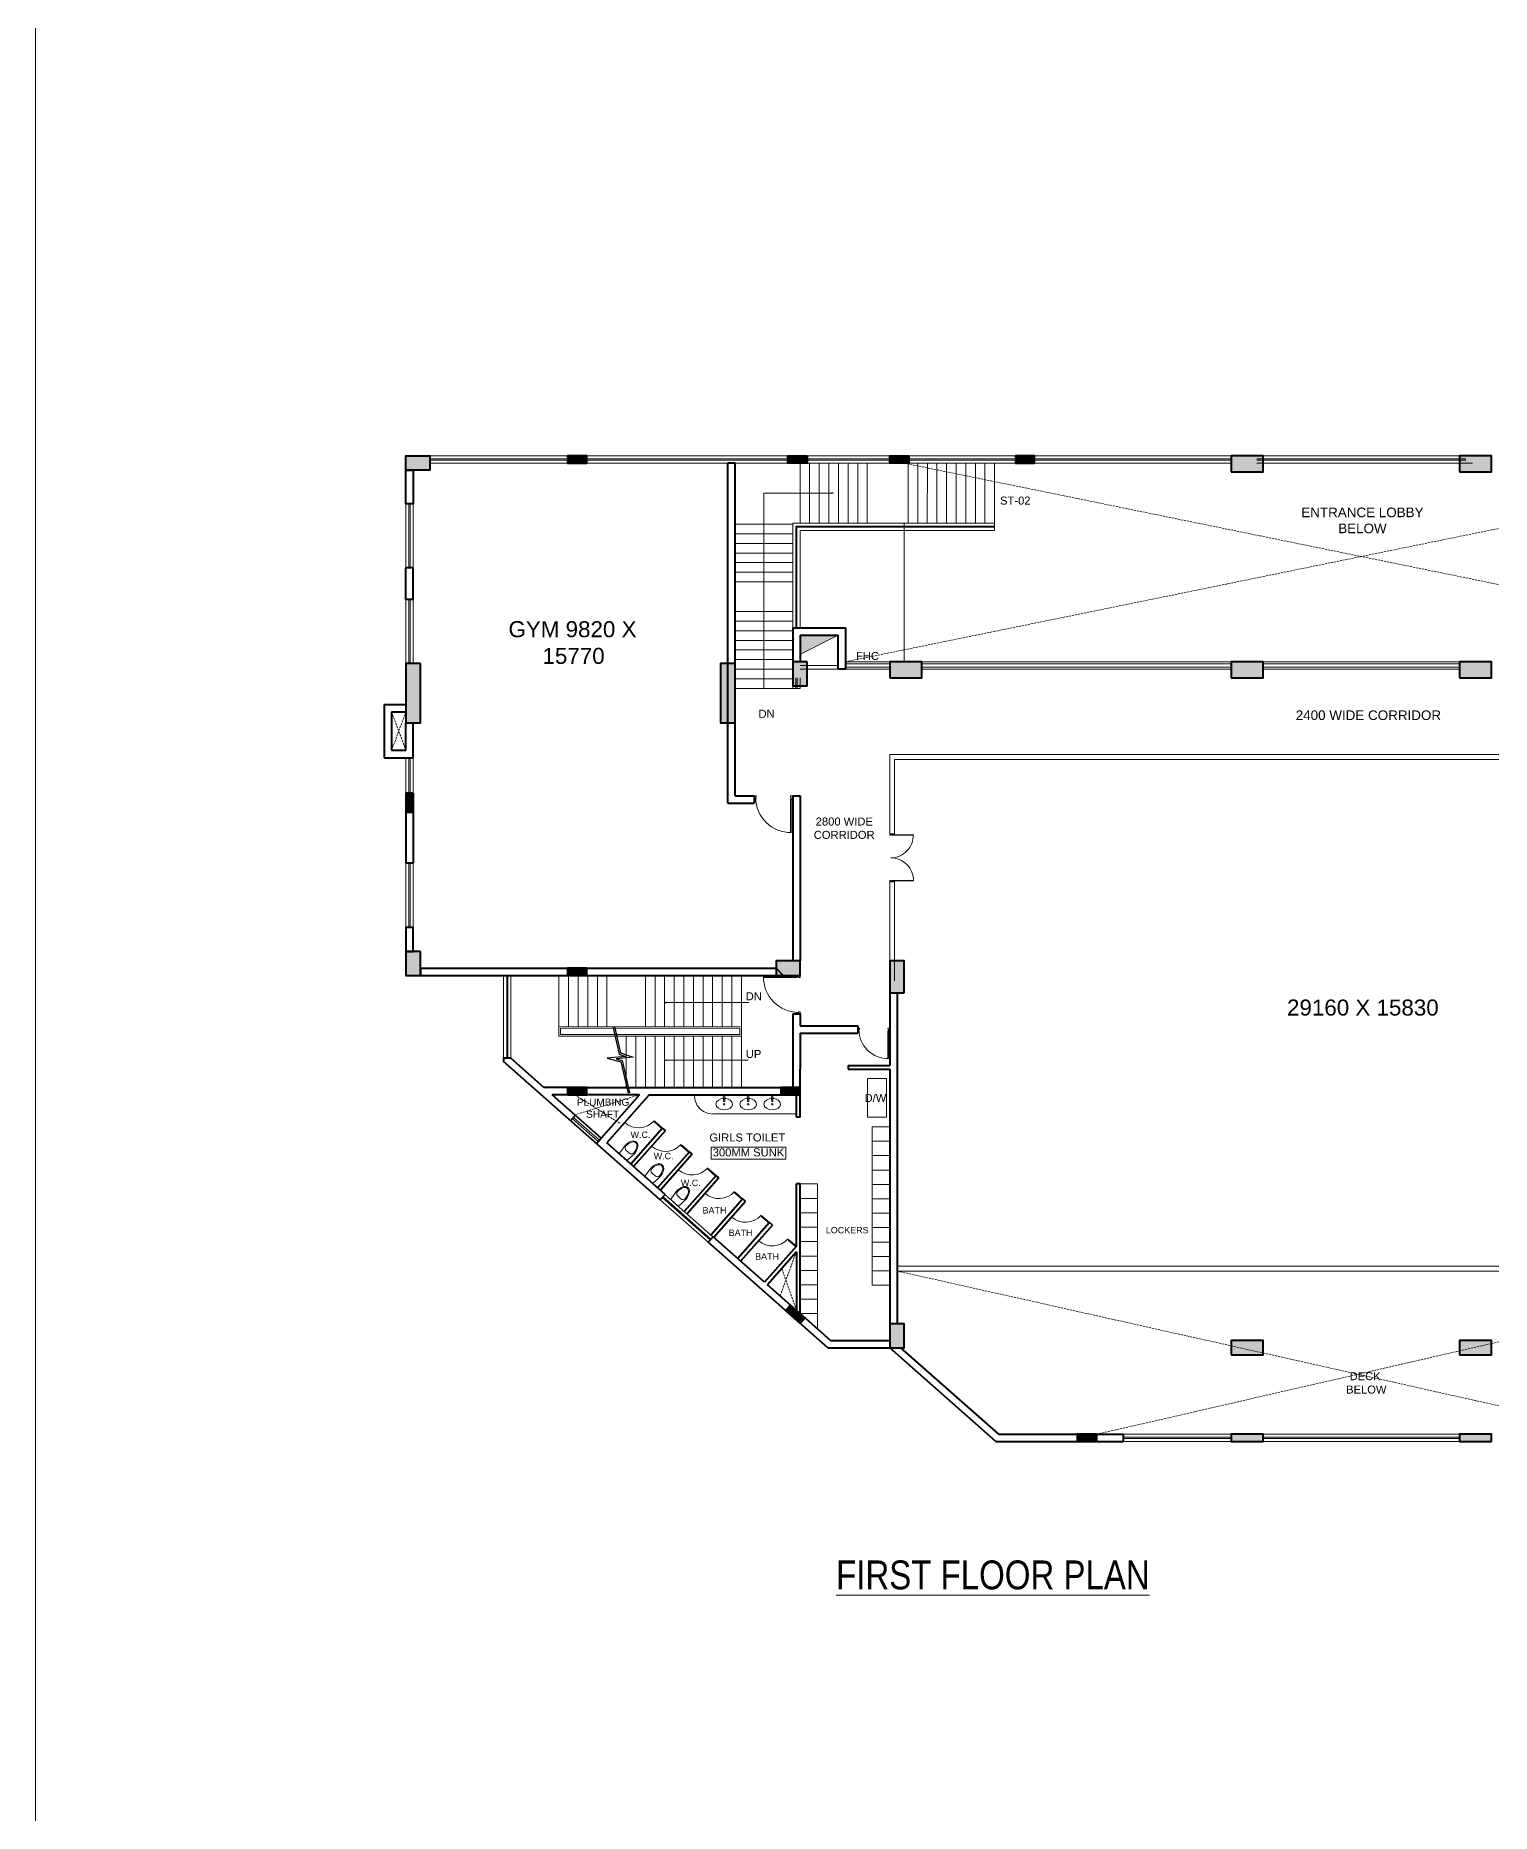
# Model space of a CAD drawing. Header units: inches. Extents: x 3031157 to 3117753, y 705284 to 945006.
# Drawn here: x 3031157 to 3076631, y 769387 to 824922 of the extents above; entities that cross this region are included whole.
import ezdxf

# ---------------------------------------------------------------- set-up
doc = ezdxf.new("R2010")
doc.units = ezdxf.units.IN
doc.header["$LTSCALE"] = 250
doc.header["$MEASUREMENT"] = 0
doc.linetypes.add('HIDDEN', pattern=[0.375, 0.25, -0.125])
doc.layers.get('0').update_dxf_attribs({"lineweight": 13})
for name, color, linetype, lineweight in [('col', 6, 'Continuous', 40), ('door', 3, 'Continuous', 15), ('ele', 2, 'Continuous', 20), ('fixtures', 171, 'Continuous', 15), ('hatch', 8, 'Continuous', 5), ('hidden', 116, 'HIDDEN', 13), ('Stairs', 2, 'Continuous', 18), ('text', 190, 'Continuous', 20), ('wall', 1, 'Continuous', 40), ('win', 4, 'Continuous', 18)]:
    doc.layers.add(name, color=color, linetype=linetype, lineweight=lineweight)
doc.styles.get("Standard").update_dxf_attribs({"font": 'swissc.ttf', "height": 100})
doc.dimstyles.get("Standard").update_dxf_attribs({"dimtxt": 100, "dimasz": 50, "dimexe": 50, "dimexo": 50, "dimgap": 1, "dimtad": 0, "dimdec": 0, "dimzin": 4, "dimdsep": 46, "dimtxsty": 'Standard', "dimblk1": 'ARCHTICK', "dimblk2": 'ARCHTICK', "dimsah": 1, "dimcen": 0, "dimdle": 50, "dimclrd": 45, "dimclre": 45, "dimclrt": 256, "dimadec": 0, "dimazin": 0, "dimtfac": 4, "dimtdec": 0, "dimtofl": 0, "dimtmove": 2, "dimatfit": 0, "dimldrblk": 'OPEN30', "dimfxl": 1.5, "dimtolj": 1, "dimtzin": 0, "dimlwd": 18, "dimlwe": 18, "dimarcsym": 0})

# ---------------------------------------------------------------- blocks, each defined once
blk = doc.blocks.new('esr')
at = {"layer": 'door', "color": 5, "lineweight": 18, "ltscale": 0.1}
for p, q in [((3230921, 1727251), (3230914, 1727206)), ((3230914, 1727206), (3230959, 1727200)), ((3230921, 1727251), (3231016, 1727237)), ((3230959, 1727200), (3230956, 1727181)), ((3231007, 1727173), (3230956, 1727181)), ((3231016, 1727237), (3231007, 1727173)), ((3230749, 1726108), (3229720, 1726260)), ((3230753, 1726129), (3229722, 1726280)), ((3230746, 1726063), (3230753, 1726108)), ((3230746, 1726063), (3230842, 1726049)), ((3230756, 1726127), (3230753, 1726108)), ((3230753, 1726108), (3230797, 1726101)), ((3230797, 1726101), (3230800, 1726120)), ((3230851, 1726113), (3230800, 1726120)), ((3230842, 1726049), (3230851, 1726113))]:
    blk.add_line(p, q, dxfattribs=at)
at = {"layer": 'door', "lineweight": 18, "ltscale": 0.1}
blk.add_arc((3230800, 1726122, 0), 1089, 81.6364, 172.9588, dxfattribs=at)
blk = doc.blocks.new('DRGD')
at = {"layer": 'door', "color": 5, "lineweight": 18, "ltscale": 0.1, "extrusion": (-0.009968, 0.003642, 0.999944)}
for p, q in [((2728739, 21328, 0), (2728507, 20693, 0)), ((2728752, 21323, 0), (2728520, 20688, 0)), ((2728712, 21340, 0), (2728734, 21398)), ((2728712, 21340, 0), (2728740, 21330, 0)), ((2728734, 21398), (2728773, 21384, 0)), ((2728740, 21330, 0), (2728750, 21357, 0)), ((2728751, 21325, 0), (2728740, 21330, 0)), ((2728750, 21357, 0), (2728761, 21353, 0)), ((2728773, 21384, 0), (2728761, 21353, 0))]:
    blk.add_line(p, q, dxfattribs=at)
at = {"layer": 'door', "color": 5, "lineweight": 18, "ltscale": 0.1, "extrusion": (0.009988, -0.003586, 0.999944)}
for p, q in [((2730082, 20840, 0), (2729853, 20205, 0)), ((2730095, 20837, 0), (2729866, 20200, 0)), ((2730082, 20840, 0), (2730094, 20835, 0)), ((2730104, 20898, 0), (2730092, 20867, 0)), ((2730104, 20863, 0), (2730092, 20867, 0)), ((2730094, 20835, 0), (2730104, 20863, 0)), ((2730122, 20825, 0), (2730094, 20835, 0)), ((2730143, 20884, 0), (2730104, 20898, 0)), ((2730122, 20825, 0), (2730143, 20884, 0))]:
    blk.add_line(p, q, dxfattribs=at)
at = {"layer": 'door', "lineweight": 18, "ltscale": 0.1, "extrusion": (-0.009968, 0.003642, 0.999944)}
blk.add_arc((2728627, 21451, -27122), 708, 248.6234, 339.9457, dxfattribs=at)
at = {"layer": 'door', "lineweight": 18, "ltscale": 0.1, "extrusion": (0.009988, -0.003586, 0.999944)}
blk.add_arc((2729956, 20968, 27194), 708, 160.236, 251.5583, dxfattribs=at)
blk = doc.blocks.new('_ArchTick')
at = {"color": 0, "linetype": 'ByBlock', "const_width": 0.15}
blk.add_lwpolyline([(-0.5, -0.5), (0.5, 0.5)], dxfattribs=at)
blk = doc.blocks.new('_Open30')
at = {"color": 0, "linetype": 'ByBlock', "lineweight": -2}
for p, q in [((-1, 0.3), (0, 0)), ((0, 0), (-1, -0.3)), ((0, 0), (-1, 0))]:
    blk.add_line(p, q, dxfattribs=at)
blk = doc.blocks.new('A$C618E22CC')
at = {"ltscale": 0.005}
for p, q in [((25, 239, -60), (129, 227, -60)), ((129, 199, -60), (25, 187, -60))]:
    blk.add_line(p, q, dxfattribs=at)
for centre, radius in [((61, 213, -60), 16.2), ((210, 213, -60), 17)]:
    blk.add_circle(centre, radius, dxfattribs=at)
at = {"ltscale": 0.005, "extrusion": (0, 0, -1)}
blk.add_arc((-26, 213, 60), 25.7, 271.3849, 88.6151, dxfattribs=at)
at = {"ltscale": 0.005}
blk.add_arc((129, 213, -60), 13.6, 270.0001, 89.9999, dxfattribs=at)
at = {"ltscale": 0.005, "extrusion": (0, 0, -1)}
blk.add_ellipse((210, 213, -60), major_axis=(0, 213), ratio=0.698357, dxfattribs=at)
blk = doc.blocks.new('WC-WH')
for points in [[(315, 195), (22, 165, 0.384412), (0, 140), (0, -140, 0.383904), (22, -165, 0.001434), (314, -195, 0.140641), (560, -125, 0.259738), (630, 0, 0.259738), (560, 125, 0.139471)], [(225, 65), (225, -65, 0.422961), (328, -165, 0.13189), (544, -100, 0.259738), (600, 0, 0.259738), (544, 100, 0.13189), (328, 165, 0.422961)]]:
    blk.add_lwpolyline(points, format="xyb", close=True)
blk.add_arc((316, -170), 25, 264.2811, 270.16)
blk = doc.blocks.new('A$C68EC05DD')
at = {"layer": 'fixtures'}
for p, q in [((430, 650), (0, 163)), ((917, 220), (901, 201)), ((936, 203), (920, 184))]:
    blk.add_line(p, q, dxfattribs=at)
blk.add_arc((430, 650), 650, 228.5492, 318.5492, dxfattribs=at)

msp = doc.modelspace()

# ---------------------------------------------------------------- hatches: boundary and pattern name
at = {"layer": 'hatch'}
for points in [[(3042726, 811345), (3042726, 811795), (3043476, 811795), (3043476, 811345)], [(3047776, 811795), (3047776, 811565), (3048376, 811565), (3048376, 811795)], [(3055256, 811795), (3055256, 811565), (3054656, 811565), (3054656, 811795)], [(3058436, 811795), (3058436, 811565), (3057836, 811565), (3057836, 811795)], [(3061761, 811795), (3061761, 811565), (3062361, 811565), (3062361, 811795)], [(3068501, 811795), (3068501, 811295), (3069501, 811295), (3069501, 811795)], [(3075631, 811795), (3075631, 811295), (3076631, 811295), (3076631, 811795)], [(3043176, 805310), (3042726, 805310), (3042731, 803455), (3043181, 803455)], [(3053006, 805310), (3052556, 805310), (3052561, 803455), (3053011, 803455)], [(3055256, 805360), (3054806, 805360), (3054806, 804610), (3055256, 804610)], [(3057836, 805360), (3057836, 804860), (3058836, 804860), (3058836, 805360)], [(3068501, 805360), (3068501, 804860), (3069501, 804860), (3069501, 805360)], [(3075631, 805360), (3075631, 804860), (3076631, 804860), (3076631, 805360)], [(3042956, 801260), (3042726, 801260), (3042726, 800660), (3042956, 800660)], [(3043176, 796315), (3042726, 796315), (3042726, 795565), (3043176, 795565)], [(3043176, 796315), (3042726, 796315), (3042726, 795565), (3043176, 795565)], [(3055036, 795565), (3055036, 796015), (3054286, 796015), (3054286, 795565)], [(3057836, 795015), (3058286, 795015), (3058286, 796015), (3057836, 796015)], [(3048376, 795565), (3048376, 795795), (3047776, 795795), (3047776, 795565)], [(3048376, 791835), (3048376, 792065), (3047776, 792065), (3047776, 791835)], [(3055036, 791835), (3055036, 792065), (3054436, 792065), (3054436, 791835)], [(3054739, 785263), (3054587, 785090), (3055037, 784693), (3055189, 784865)], [(3054739, 785263), (3054587, 785090), (3055037, 784693), (3055189, 784865)], [(3057836, 783930), (3058286, 783930), (3058286, 784680), (3057836, 784680)], [(3068501, 784160), (3068501, 783710), (3069501, 783710), (3069501, 784160)], [(3075631, 784160), (3075631, 783710), (3076631, 783710), (3076631, 784160)], [(3064296, 781000), (3064296, 781230), (3063696, 781230), (3063696, 781000)], [(3069501, 781000), (3069501, 781230), (3068501, 781230), (3068501, 781000)], [(3076631, 781000), (3076631, 781230), (3075631, 781230), (3075631, 781000)]]:
    msp.add_hatch(color=256, dxfattribs=at).paths.add_polyline_path(points)
h = msp.add_hatch(color=256, dxfattribs=at)
h.dxf.hatch_style = 1
h.paths.add_polyline_path([(3055031, 805590), (3055031, 806187), (3056231, 806190)])

# ---------------------------------------------------------------- linework, layer by layer
msp.add_lwpolyline([(3031157, 945006), (3117753, 945006), (3117753, 705284), (3031157, 705284)], close=True)
at = {"layer": 'col'}
for points, elevation in [([(3042726, 811345), (3042726, 811795), (3043476, 811795), (3043476, 811345)], 9440), ([(3047776, 811795), (3047776, 811565), (3048376, 811565), (3048376, 811795)], 9440), ([(3055256, 811795), (3055256, 811565), (3054656, 811565), (3054656, 811795)], 9440), ([(3058436, 811795), (3058436, 811565), (3057836, 811565), (3057836, 811795)], 9440), ([(3061761, 811795), (3061761, 811565), (3062361, 811565), (3062361, 811795)], 18880), ([(3068501, 811295), (3069501, 811295), (3069501, 811795), (3068501, 811795)], 0), ([(3075631, 811295), (3076631, 811295), (3076631, 811795), (3075631, 811795)], 0), ([(3053006, 805310), (3052556, 805310), (3052556, 803455), (3053006, 803455)], -9440), ([(3055256, 805360), (3054806, 805360), (3054806, 804610), (3055256, 804610)], 9440), ([(3057836, 804860), (3058836, 804860), (3058836, 805360), (3057836, 805360)], 9440), ([(3068501, 804860), (3069501, 804860), (3069501, 805360), (3068501, 805360)], 18880), ([(3075631, 804860), (3076631, 804860), (3076631, 805360), (3075631, 805360)], 18880), ([(3042956, 801260), (3042726, 801260), (3042726, 800660), (3042956, 800660)], 9440), ([(3043176, 796315), (3042726, 796315), (3042726, 795565), (3043176, 795565)], 18880), ([(3043176, 796315), (3042726, 796315), (3042726, 795565), (3043176, 795565)], 18880), ([(3055036, 795565), (3055036, 796015), (3054286, 796015), (3054286, 795565)], 9440), ([(3058286, 795015), (3058286, 796015), (3057836, 796015), (3057836, 795015)], 18880), ([(3048376, 795565), (3048376, 795795), (3047776, 795795), (3047776, 795565)], 9440), ([(3048376, 791835), (3048376, 792065), (3047776, 792065), (3047776, 791835)], 9440), ([(3055036, 791835), (3055036, 792065), (3054436, 792065), (3054436, 791835)], 9440), ([(3054739, 785263), (3054587, 785090), (3055037, 784693), (3055189, 784865)], 18880), ([(3054739, 785263), (3054587, 785090), (3055037, 784693), (3055189, 784865)], 18880), ([(3057836, 783930), (3058286, 783930), (3058286, 784680), (3057836, 784680)], 18880), ([(3068501, 783710), (3069501, 783710), (3069501, 784160), (3068501, 784160)], 18880), ([(3075631, 783710), (3076631, 783710), (3076631, 784160), (3075631, 784160)], 18880), ([(3064296, 781000), (3064296, 781230), (3063696, 781230), (3063696, 781000)], 9440), ([(3069501, 781000), (3069501, 781230), (3068501, 781230), (3068501, 781000)], 18880), ([(3076631, 781000), (3076631, 781230), (3075631, 781230), (3075631, 781000)], 18880)]:
    msp.add_lwpolyline(points, close=True, dxfattribs=dict(at, elevation=elevation))
msp.add_lwpolyline([(3043176, 805310), (3042726, 805310), (3042726, 803455), (3043176, 803455)], close=True, dxfattribs=at)
at = {"layer": 'Defpoints'}
for points in [[(3049185, 793970), (3049382, 793109), (3049589, 793035), (3049008, 792981), (3049437, 792867), (3049662, 791884)], [(3049236, 793970), (3049424, 793147), (3049819, 793006), (3049292, 792957), (3049479, 792907), (3049711, 791895)]]:
    msp.add_lwpolyline(points, dxfattribs=at)
at = {"layer": 'ele'}
for p, q in [((3053906, 810628), (3053906, 804530)), ((3055031, 805590), (3056231, 806190)), ((3056461, 805360), (3068501, 805360)), ((3075631, 805360), (3069501, 805360)), ((3056231, 805245), (3055036, 805244)), ((3056231, 805130), (3055036, 805129)), ((3056461, 805130), (3057836, 805130)), ((3058836, 805130), (3068501, 805130)), ((3075631, 805130), (3069501, 805130)), ((3048734, 790378), (3047929, 791089)), ((3048770, 790413), (3047962, 791127)), ((3057286, 790835), (3057286, 785885)), ((3057286, 790835), (3057836, 790835)), ((3057286, 790385), (3057836, 790385)), ((3057286, 789935), (3057836, 789935)), ((3057286, 789485), (3057836, 789485)), ((3055586, 789049), (3055036, 789049)), ((3055586, 788599), (3055036, 788599)), ((3055586, 789049), (3055586, 784515)), ((3057286, 789035), (3057836, 789035)), ((3055586, 788149), (3055036, 788149)), ((3057286, 788585), (3057836, 788585)), ((3057286, 788135), (3057836, 788135)), ((3055586, 787699), (3055036, 787699)), ((3057286, 787685), (3057836, 787685)), ((3055586, 787249), (3055036, 787249)), ((3057286, 787235), (3057836, 787235)), ((3055586, 786799), (3055036, 786799)), ((3057286, 786785), (3057836, 786785)), ((3055586, 786349), (3055036, 786349)), ((3055586, 785899), (3055036, 785899)), ((3057286, 786335), (3057836, 786335)), ((3057286, 785885), (3057836, 785885)), ((3055586, 785449), (3055036, 785449)), ((3055586, 784999), (3055036, 784999))]:
    msp.add_line(p, q, dxfattribs=at)
at = {"layer": 'fixtures'}
for p, q in [((3050725, 790774), (3050482, 790990)), ((3050742, 790793), (3050498, 791008)), ((3050630, 790893), (3050613, 790874)), ((3052310, 791235), (3054921, 791235)), ((3051578, 790055), (3051334, 790270)), ((3051561, 790036), (3051317, 790252)), ((3052397, 789298), (3052153, 789513)), ((3052413, 789317), (3052170, 789532)), ((3053233, 788560), (3052989, 788775)), ((3053249, 788579), (3053005, 788794)), ((3054085, 787841), (3053841, 788056)), ((3054068, 787822), (3053825, 788037)), ((3054904, 787084), (3054660, 787299)), ((3054921, 787103), (3054677, 787318))]:
    msp.add_line(p, q, dxfattribs=at)
msp.add_arc((3052313, 791807), 573, 177.254, 270.3149, dxfattribs=at)
at = {"layer": 'hidden'}
for p, q in [((3056461, 805360), (3086846, 811565)), ((3088671, 805360), (3058286, 811565)), ((3042276, 802595), (3042726, 803796)), ((3042726, 802595), (3042276, 803796)), ((3050021, 791835), (3048006, 791209)), ((3048006, 791835), (3049403, 790945)), ((3054921, 786928), (3054411, 785553)), ((3054921, 785102), (3054468, 786415)), ((3058066, 786330), (3080836, 781230)), ((3064296, 781230), (3086489, 786330))]:
    msp.add_line(p, q, dxfattribs=at)
at = {"layer": 'Stairs'}
for p, q in [((3055036, 811565), (3055036, 809692)), ((3055336, 811565), (3055336, 809692)), ((3055636, 811565), (3055636, 809692)), ((3055936, 811565), (3055936, 809692)), ((3056236, 811565), (3056236, 809692)), ((3056536, 811565), (3056536, 809692)), ((3056836, 811565), (3056836, 809692)), ((3057136, 811565), (3057136, 809692)), ((3058411, 811565), (3058411, 809692)), ((3058711, 811565), (3058711, 809692)), ((3059012, 811565), (3059011, 809692)), ((3059311, 811565), (3059311, 809692)), ((3059611, 811565), (3059611, 809692)), ((3059911, 811565), (3059911, 809692)), ((3060211, 811565), (3060211, 809692)), ((3060511, 811565), (3060511, 809692)), ((3060811, 811565), (3060811, 809692)), ((3061111, 811565), (3061111, 809692)), ((3054806, 809657), (3053006, 809657)), ((3054806, 809357), (3053006, 809357)), ((3054806, 809057), (3053006, 809057)), ((3054806, 808757), (3053006, 808757)), ((3054806, 808457), (3053006, 808457)), ((3054806, 808157), (3053006, 808157)), ((3054806, 807857), (3053006, 807857)), ((3054806, 806930), (3053006, 806930)), ((3054806, 806630), (3053006, 806630)), ((3054806, 806330), (3053006, 806330)), ((3054806, 806030), (3053006, 806030)), ((3054806, 805730), (3053006, 805730)), ((3054806, 805430), (3053006, 805430)), ((3056461, 805295), (3057836, 805295)), ((3058836, 805295), (3068501, 805295)), ((3075631, 805295), (3069501, 805295)), ((3054806, 805130), (3053006, 805130)), ((3054806, 804830), (3053006, 804830)), ((3056461, 805195), (3057836, 805195)), ((3058836, 805195), (3068501, 805195)), ((3075631, 805195), (3069501, 805195)), ((3054806, 804530), (3053006, 804530)), ((3045776, 792975), (3045776, 795565)), ((3045876, 792975), (3045876, 795565)), ((3045906, 792975), (3045906, 795565)), ((3046006, 792975), (3046006, 795565)), ((3047506, 793965), (3047506, 795565)), ((3047806, 793965), (3047806, 795565)), ((3048106, 793965), (3048106, 795565)), ((3048406, 793965), (3048406, 795565)), ((3048706, 793965), (3048706, 795565)), ((3049006, 793965), (3049006, 795565)), ((3050206, 793965), (3050206, 795565)), ((3050506, 793965), (3050506, 795565)), ((3050806, 793965), (3050806, 795565)), ((3051106, 793965), (3051106, 795565)), ((3051406, 793965), (3051406, 795565)), ((3051706, 793965), (3051706, 795565)), ((3052006, 793965), (3052006, 795565)), ((3052306, 793965), (3052306, 795565)), ((3052606, 793965), (3052606, 795565)), ((3052906, 793965), (3052906, 795565)), ((3053206, 793965), (3053206, 795565)), ((3049606, 793665), (3053206, 793665)), ((3049606, 793665), (3049606, 792065)), ((3049906, 793665), (3049906, 792065)), ((3050206, 793665), (3050206, 792065)), ((3050506, 793665), (3050506, 792065)), ((3050806, 793665), (3050806, 792065)), ((3051106, 793665), (3051106, 792065)), ((3051406, 793665), (3051406, 792065)), ((3051706, 793665), (3051706, 792065)), ((3052006, 793665), (3052006, 792065)), ((3052306, 793665), (3052306, 792065)), ((3052606, 793665), (3052606, 792065)), ((3052906, 793665), (3052906, 792065)), ((3053206, 793665), (3053206, 793965)), ((3053206, 793665), (3053206, 792065))]:
    msp.add_line(p, q, dxfattribs=at)
for points in [[(3049606, 793665), (3047506, 793665), (3047506, 793960), (3053206, 793965)], [(3047556, 793720), (3047556, 793915), (3049656, 793915)], [(3049606, 793720), (3047556, 793720)], [(3049656, 793915), (3053156, 793915), (3053156, 793720), (3049606, 793720)]]:
    msp.add_lwpolyline(points, dxfattribs=at)
at = {"layer": 'text'}
for points in [[(3057138, 791141), (3057738, 791141), (3057738, 792341), (3057138, 792341)], [(3052258, 790202), (3054595, 790202), (3054595, 789821), (3052258, 789821)]]:
    msp.add_lwpolyline(points, close=True, dxfattribs=at)
at = {"layer": 'wall'}
for p, q in [((3052776, 800939), (3052776, 811565)), ((3053006, 811565), (3052776, 811565)), ((3053006, 801169), (3053006, 811565)), ((3042726, 807310), (3042726, 808295)), ((3042956, 808295), (3042726, 808295)), ((3042956, 807310), (3042956, 808295)), ((3042956, 807310), (3042726, 807310)), ((3054806, 806420), (3056461, 806420)), ((3054806, 806420), (3054806, 805360)), ((3056461, 805130), (3056461, 806420)), ((3055036, 806190), (3056231, 806190)), ((3055036, 806190), (3055036, 805360)), ((3056231, 805130), (3056231, 806190)), ((3056461, 805130), (3056231, 805130)), ((3042046, 804025), (3042046, 802365)), ((3042046, 804025), (3042726, 804025)), ((3042276, 803795), (3042276, 802595)), ((3042276, 803795), (3042726, 803795)), ((3042726, 802595), (3042726, 803455)), ((3042956, 802365), (3042956, 803455)), ((3042276, 802595), (3042726, 802595)), ((3042046, 802365), (3042956, 802365)), ((3042726, 801260), (3042726, 799065)), ((3042956, 801260), (3042726, 801260)), ((3042956, 801260), (3042956, 799065)), ((3052776, 800939), (3053606, 800939)), ((3053006, 801169), (3053606, 801169)), ((3053606, 801169), (3053606, 800939)), ((3054806, 801169), (3054806, 796015)), ((3055036, 801169), (3055036, 796015)), ((3042956, 799065), (3042726, 799065)), ((3055036, 796015), (3054806, 796015)), ((3043176, 795795), (3054286, 795790)), ((3043176, 795795), (3043176, 795565)), ((3043176, 795565), (3054506, 795565)), ((3054286, 795790), (3054506, 795565)), ((3057836, 795015), (3057836, 792750)), ((3057836, 795015), (3058066, 795015)), ((3058066, 795015), (3058066, 784680)), ((3054806, 794365), (3054806, 792065)), ((3054806, 794365), (3055036, 794365)), ((3055036, 794365), (3055036, 793990)), ((3055036, 793990), (3056836, 793990)), ((3055036, 793760), (3055036, 792635)), ((3055036, 793760), (3056836, 793760)), ((3056836, 793990), (3056836, 793760)), ((3045776, 792975), (3045776, 792871)), ((3046006, 792975), (3045776, 792975)), ((3050666, 788553), (3045776, 792871)), ((3047037, 792065), (3046006, 792975)), ((3055036, 792065), (3055036, 792635)), ((3055036, 792065), (3055036, 792635)), ((3056536, 792750), (3056536, 792635)), ((3056536, 792750), (3057836, 792750)), ((3056536, 792635), (3057836, 792635)), ((3057836, 792635), (3057836, 784160)), ((3047776, 792065), (3047037, 792065)), ((3048376, 792065), (3054436, 792065)), ((3048827, 790483), (3047297, 791835)), ((3047776, 791835), (3047297, 791835)), ((3050021, 791835), (3048376, 791835)), ((3050021, 791835), (3048827, 790483)), ((3050327, 791835), (3049000, 790331)), ((3050327, 791835), (3054436, 791835)), ((3054921, 791135), (3054921, 791835)), ((3054921, 791235), (3054921, 791835)), ((3055036, 791135), (3055036, 791835)), ((3055036, 791235), (3055036, 791835)), ((3047870, 791022), (3048022, 791194)), ((3055036, 791135), (3054921, 791135)), ((3048675, 790311), (3048827, 790483)), ((3050818, 788725), (3049000, 790331)), ((3050743, 790794), (3049750, 789670)), ((3050829, 790718), (3049836, 789594)), ((3050829, 790718), (3050743, 790794)), ((3050829, 790718), (3050743, 790794)), ((3051578, 790056), (3050585, 788932)), ((3051665, 789980), (3050672, 788856)), ((3051665, 789980), (3051578, 790056)), ((3051665, 789980), (3051578, 790056)), ((3052414, 789318), (3051421, 788194)), ((3052500, 789242), (3051507, 788117)), ((3052500, 789242), (3052414, 789318)), ((3052500, 789242), (3052414, 789318)), ((3050818, 788725), (3050666, 788553)), ((3055036, 789049), (3054921, 789049)), ((3054921, 787102), (3054921, 789049)), ((3055036, 785000), (3055036, 789049)), ((3053250, 788580), (3052257, 787456)), ((3053336, 788504), (3052343, 787379)), ((3053336, 788504), (3053250, 788580)), ((3053336, 788504), (3053250, 788580)), ((3054086, 787842), (3053093, 786717)), ((3054172, 787766), (3053179, 786641)), ((3054172, 787766), (3054086, 787842)), ((3054172, 787766), (3054086, 787842)), ((3052317, 787401), (3052164, 787229)), ((3055901, 783930), (3052165, 787229)), ((3055901, 783930), (3052165, 787229)), ((3053928, 785978), (3052317, 787402)), ((3054921, 787102), (3053928, 785978)), ((3054921, 786928), (3054015, 785902)), ((3054921, 786928), (3054921, 785101)), ((3054921, 785102), (3054015, 785902)), ((3055988, 784160), (3055036, 785000)), ((3055988, 784160), (3057836, 784160)), ((3058066, 784680), (3057836, 784680)), ((3055901, 783930), (3057836, 783930)), ((3061154, 781000), (3057836, 783930)), ((3061241, 781230), (3058180, 783933)), ((3061154, 781000), (3065126, 781000)), ((3061241, 781230), (3065126, 781230)), ((3064296, 781230), (3064296, 781000)), ((3065126, 781230), (3065126, 781000))]:
    msp.add_line(p, q, dxfattribs=at)
for points in [[(3042726, 811345), (3042956, 811345), (3042956, 810295), (3042726, 810295)], [(3042726, 796315), (3042956, 796315), (3042956, 797065), (3042726, 797065)]]:
    msp.add_lwpolyline(points, close=True, dxfattribs=at)
msp.add_lwpolyline([(3054806, 801169), (3055036, 801169)], dxfattribs=at)
at = {"layer": 'win'}
for p, q in [((3043476, 811795), (3047776, 811795)), ((3043476, 811705), (3047776, 811705)), ((3043476, 811655), (3047776, 811655)), ((3043476, 811565), (3047776, 811565)), ((3048376, 811795), (3068501, 811795)), ((3048376, 811705), (3054656, 811705)), ((3048376, 811655), (3054656, 811655)), ((3048376, 811565), (3052776, 811565)), ((3053006, 811565), (3054656, 811565)), ((3061761, 811700), (3055037, 811700)), ((3055037, 811660), (3061761, 811660)), ((3055037, 811565), (3061761, 811565)), ((3057836, 811565), (3057836, 811795)), ((3068501, 811795), (3062086, 811795)), ((3068501, 811565), (3062086, 811565)), ((3068501, 811700), (3062361, 811700)), ((3068501, 811660), (3062361, 811660)), ((3076041, 811795), (3069301, 811795)), ((3075831, 811700), (3069301, 811700)), ((3075831, 811660), (3069301, 811660)), ((3076041, 811565), (3069301, 811565)), ((3042726, 810295), (3042726, 808295)), ((3042821, 810295), (3042821, 808295)), ((3042861, 808295), (3042861, 810295)), ((3042956, 808295), (3042956, 810295)), ((3061111, 809692), (3054806, 809692)), ((3054806, 806330), (3054806, 809692)), ((3054906, 806420), (3054906, 809592)), ((3061111, 809592), (3054906, 809592)), ((3054936, 806420), (3054936, 809562)), ((3061111, 809562), (3054936, 809562)), ((3055036, 806420), (3055036, 809462)), ((3061111, 809462), (3055036, 809462)), ((3058286, 805360), (3058286, 809692)), ((3061111, 809692), (3061111, 809462)), ((3042726, 805310), (3042726, 807310)), ((3042821, 805310), (3042821, 807310)), ((3042861, 807310), (3042861, 805310)), ((3042956, 807310), (3042956, 805310)), ((3054806, 804830), (3054806, 804530)), ((3054901, 804860), (3054901, 804530)), ((3054941, 804860), (3054941, 804530)), ((3055036, 804860), (3055036, 804530)), ((3054806, 804530), (3055036, 804530)), ((3042726, 802365), (3042726, 801260)), ((3042821, 802365), (3042821, 801260)), ((3042861, 801260), (3042861, 802365)), ((3042956, 801260), (3042956, 802365)), ((3057836, 802460), (3057836, 799987)), ((3057836, 802460), (3087296, 802460)), ((3057986, 802310), (3057986, 799987)), ((3057986, 802310), (3087146, 802310)), ((3057836, 799987), (3057986, 799987)), ((3042726, 797065), (3042726, 799065)), ((3042821, 797065), (3042821, 799065)), ((3042861, 799065), (3042861, 797065)), ((3042956, 799065), (3042956, 797065)), ((3057836, 798487), (3057836, 795395)), ((3057836, 798487), (3057986, 798487)), ((3057986, 798487), (3057986, 795395)), ((3054806, 796015), (3055036, 796015)), ((3055036, 796015), (3054806, 796015)), ((3050728, 788624), (3052227, 787300)), ((3050755, 788654), (3052254, 787330)), ((3050814, 788721), (3052313, 787397)), ((3050669, 788556), (3052168, 787233)), ((3086622, 786480), (3058066, 786480)), ((3086489, 786330), (3058066, 786330)), ((3068501, 781230), (3065126, 781230)), ((3068501, 781135), (3065126, 781135)), ((3065126, 781095), (3068501, 781095)), ((3065126, 781000), (3068501, 781000)), ((3075631, 781230), (3069501, 781230)), ((3075631, 781135), (3069501, 781135)), ((3069501, 781095), (3075631, 781095)), ((3069501, 781000), (3075631, 781000))]:
    msp.add_line(p, q, dxfattribs=at)

# ---------------------------------------------------------------- block references
at = {"rotation": 0.0026423170208201}
for p in [(3049562, 790805), (3050398, 790067), (3051234, 789329), (3052069, 788591), (3052905, 787853), (3053741, 787115)]:
    msp.add_blockref('A$C68EC05DD', p, dxfattribs=at)
at = {"layer": 'door', "extrusion": (-1.6736e-08, 1.14198e-08, -1), "xscale": -1, "zscale": -0.9999999224649184, "rotation": 261.6365595297787}
msp.add_blockref('esr', (-5232431, -2144257, 0), dxfattribs=at)
at = {"layer": 'door', "extrusion": (-5.31004e-05, 0.010612, 0.999944), "rotation": 110.0553505595132}
msp.add_blockref('DRGD', (4013694, -1757198, -18862), dxfattribs=at)
at = {"layer": 'door', "extrusion": (1.14198e-08, -1.6736e-08, -1), "zscale": -0.9999999612348184, "rotation": 188.3634404702213}
msp.add_blockref('esr', (-109610, 2973190, 0), dxfattribs=at)
at = {"layer": 'door', "extrusion": (-1.6736e-08, 1.14198e-08, -1), "xscale": -0.8333333330881414, "yscale": 0.8333333330881412, "zscale": -0.8333333007838222, "rotation": 261.6365595297787}
msp.add_blockref('esr', (-4872524, -1660607, 0), dxfattribs=at)
at = {"layer": 'fixtures', "extrusion": (0.000416143, -0.000487145, -1), "xscale": 1.209999999998414, "yscale": 1.209999999998414, "zscale": -1.209999999998413, "rotation": 269.9999883672382}
for p in [(-3052924, 791795, 885), (-3053674, 791795, 885), (-3054424, 791795, 885)]:
    msp.add_blockref('A$C618E22CC', p, dxfattribs=at)
at = {"layer": 'fixtures', "rotation": 48.54924997437465}
for p in [(3049506, 789885), (3050312, 789173), (3051116, 788463)]:
    msp.add_blockref('WC-WH', p, dxfattribs=at)

# ---------------------------------------------------------------- texts
at = {"layer": 'ele'}
msp.add_attdef('AA', (3074446, 810382), '', height=0.2, dxfattribs=at)
at = {"layer": 'text'}
for s, width, insert, char_height, attachment_point in [('\\pi1194.3;{\\fArial|b0|i0|c0|p34;ST-02}', 3305.53, (3060089, 810521), 250, 1), ('\\pi72.681;{\\fArial|b0|i0|c0|p34;ENTRANCE LOBBY\\P\\pi1225;BELOW}', 3928.31, (3070619, 810177), 300, 1), ('\\pi600.63;{\\fArial|b0|i0|c0|p34;GYM 9820 X \\P\\pi1662.9;15770}', 5158.64, (3045328, 806628), 500, 1), ('{\\fArial|b0|i0|c0|p34;FHC}', 3305.53, (3057501, 805668), 250, 3), ('\\pi1428.3;{\\fArial|b0|i0|c0|p34;DN}', 3305.53, (3052310, 803862), 250, 1), ('\\pi776.08;{\\fArial|b0|i0|c0|p34;2400 WIDE CORRIDOR}', 6075.7, (3069742, 803842), 300, 1), ('\\pi774.35;{\\fArial|b0|i0|c0|p34;2800 WIDE \\P\\pi712.96;CORRIDOR}', 3305.53, (3054751, 800496), 250, 1), ('\\pi1428.3;{\\fArial|b0|i0|c0|p34;DN}', 3305.53, (3051911, 795036), 250, 1), ('\\pi236.89;{\\fArial|b0|i0|c0|p34;29160 X 15830}', 5158.64, (3070009, 794810), 500, 1), ('\\pi1431.5;{\\fArial|b0|i0|c0|p34;UP}', 3305.53, (3051911, 793235), 250, 1), ('\\pi434.36;{\\fArial|b0|i0|c0|p34;PLUMBING \\P\\pi728.35;SHAFT}', 2466.58, (3047627, 791717), 225, 1), ('\\pi1328.8;{\\fArial|b0|i0|c0|p34;D/W}', 3305.53, (3055723, 791860), 250, 1), ('\\pi1356.2;{\\fArial|b0|i0|c0|p34;W.C.}', 3305.53, (3048385, 790687), 200, 1), ('\\pi481.72;{\\fArial|b0|i0|c0|p34;GIRLS TOILET}', 3305.53, (3051722, 790627), 250, 1), ('\\pi1356.2;{\\fArial|b0|i0|c0|p34;W.C.}', 3305.53, (3049109, 790022), 200, 1), ('\\pi544.48;{\\fArial|b0|i0|c0|p34;300MM SUNK}', 3305.53, (3051765, 790161), 250, 1), ('\\pi1356.2;{\\fArial|b0|i0|c0|p34;W.C.}', 3305.53, (3049956, 789181), 200, 1), ('\\pi1301.7;{\\fArial|b0|i0|c0|p34;BATH}', 3305.53, (3050690, 788326), 200, 1), ('\\pi1301.7;{\\fArial|b0|i0|c0|p34;BATH}', 3305.53, (3050690, 788326), 200, 1), ('\\pi1301.7;{\\fArial|b0|i0|c0|p34;BATH}', 3305.53, (3051504, 787624), 200, 1), ('\\pi1002.6;{\\fArial|b0|i0|c0|p34;LOCKERS}', 3305.53, (3054839, 787707), 200, 1), ('\\pi1301.7;{\\fArial|b0|i0|c0|p34;BATH}', 3305.53, (3052331, 786885), 200, 1), ('\\pi1181.4;{\\fArial|b0|i0|c0|p34;DECK\\P\\pi975.5; BELOW}', 3305.53, (3071019, 783169), 250, 1)]:
    msp.add_mtext_dynamic_manual_height_columns(s, width=width, gutter_width=1, heights=[0], dxfattribs=dict(at, insert=insert, char_height=char_height, attachment_point=attachment_point))
at = {"layer": 'text', "extrusion": (1.96094e-08, -1.14221e-08, 1), "insert": (3052670, 777288), "char_height": 900, "width": 15865.32, "attachment_point": 1, "text_direction": (1, 0, 0)}
msp.add_mtext('\\pi3490.8;{\\LFIRST FLOOR PLAN}', dxfattribs=at)

# ---------------------------------------------------------------- leaders
at = {"layer": 'text'}
for points in [[(3056072, 810628, -9440), (3053906, 810628, -9440)], [(3050806, 794717, -9440), (3053437, 794717, -9440)], [(3050806, 792916, -9440), (3053415, 792916, -9440)]]:
    msp.add_leader(points, dimstyle='Standard', dxfattribs=at)

doc.saveas('drawing.dxf')
